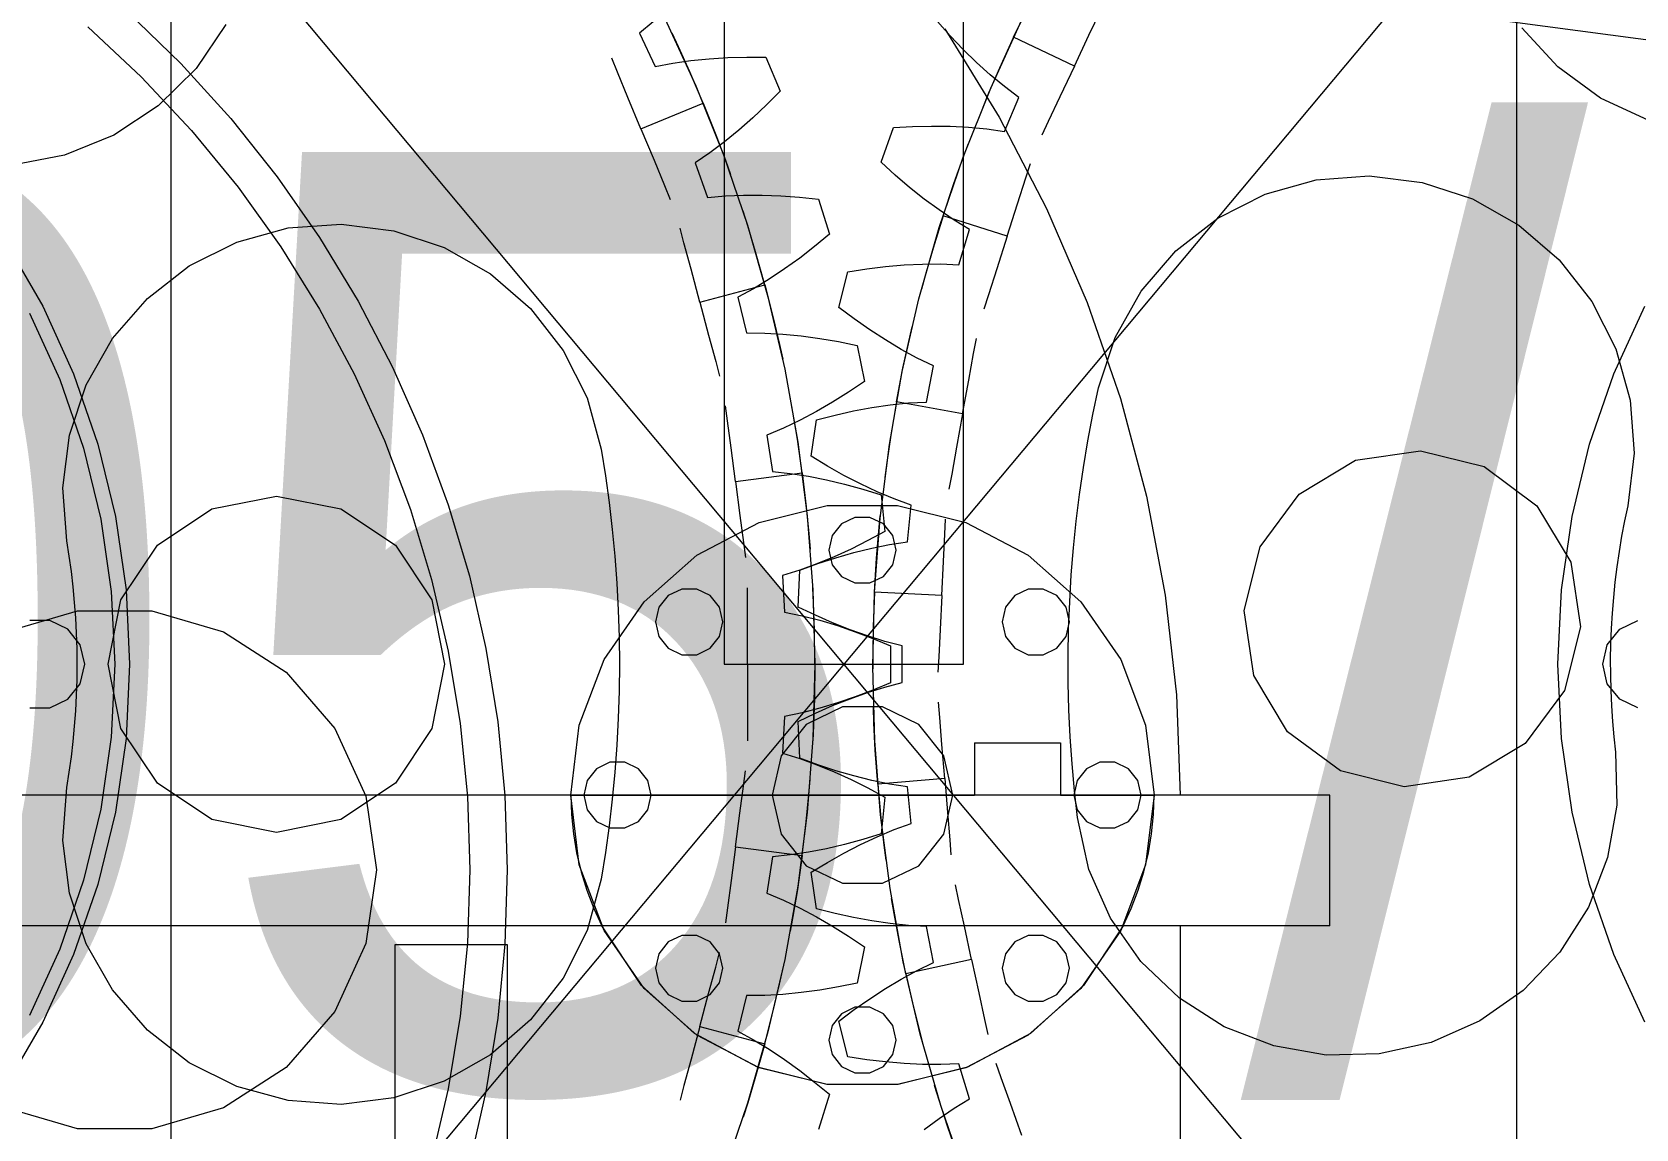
# Model space of a CAD drawing. Header units: millimetres. Extents: x -191664 to 191490, y -197311 to 10263.
# Drawn here: x 25511.1 to 25940, y 1600.7 to 1894.1 of the extents above; entities that cross this region are included whole.
import ezdxf

# ---------------------------------------------------------------- set-up
doc = ezdxf.new("R2010")
doc.units = ezdxf.units.MM
for name, color, linetype, lineweight in [('COTAS_P', 1, 'Continuous', 0), ('COTAS_USUARIO', 1, 'Continuous', 0), ('lateral_briquetadora', 7, 'Continuous', 0), ('TEXTOS', 4, 'Continuous', 0)]:
    doc.layers.add(name, color=color, linetype=linetype, lineweight=lineweight)
doc.dimstyles.new('PLANTA_100', dxfattribs={"dimtxt": 250, "dimasz": 150, "dimexe": 150, "dimexo": 80, "dimgap": 100, "dimtad": 1, "dimtih": 1, "dimtoh": 1, "dimdec": 1, "dimdsep": 46, "dimcen": 0.09, "dimclrd": 1, "dimclre": 1, "dimclrt": 1, "dimadec": 0, "dimazin": 0, "dimtfac": 1, "dimtdec": 4, "dimtofl": 0, "dimtmove": 0, "dimatfit": 3, "dimfxl": 1, "dimtolj": 1, "dimtzin": 0, "dimarcsym": 0})

# ---------------------------------------------------------------- blocks, each defined once
blk = doc.blocks.new('*D8')
at = {"layer": 'COTAS_P', "color": 1, "lineweight": -2, "transparency": 16777216}
for p, q in [((25128.19, 1262), (25128.19, 2132)), ((27628.19, 1262), (27628.19, 2132)), ((25278.19, 1982), (27478.19, 1982))]:
    blk.add_line(p, q, dxfattribs=at)
at = {"layer": 'COTAS_P', "color": 1, "transparency": 16777216}
for points in [[(25278.19, 2007), (25278.19, 1957), (25128.19, 1982)], [(27478.19, 2007), (27478.19, 1957), (27628.19, 1982)]]:
    blk.add_solid(points, dxfattribs=at)
at = {"layer": 'Defpoints', "color": 0, "transparency": 16777216}
for p in [(27628.19, 1982), (25128.19, 1182), (27628.19, 1182)]:
    blk.add_point(p, dxfattribs=at)
blk = doc.blocks.new('*D101')
at = {"layer": 'COTAS_USUARIO', "color": 1, "lineweight": -2, "transparency": 16777216}
for p, q in [((25328.19, 1805), (25328.19, 3075)), ((26128.19, 1805), (26128.19, 3075)), ((25478.19, 2925), (25978.19, 2925))]:
    blk.add_line(p, q, dxfattribs=at)
at = {"layer": 'COTAS_USUARIO', "color": 1, "transparency": 16777216}
for points in [[(25478.19, 2950), (25478.19, 2900), (25328.19, 2925)], [(25978.19, 2950), (25978.19, 2900), (26128.19, 2925)]]:
    blk.add_solid(points, dxfattribs=at)
at = {"layer": 'Defpoints', "color": 0, "transparency": 16777216}
for p in [(26128.19, 2925), (25328.19, 1725), (26128.19, 1725)]:
    blk.add_point(p, dxfattribs=at)

msp = doc.modelspace()

# ---------------------------------------------------------------- linework, layer by layer
at = {"layer": 'lateral_briquetadora', "color": 117, "true_color": 0x376c5b}
msp.add_line((27114.11, 1736.55), (25367.8, 1968.38), dxfattribs=at)
at = {"layer": 'lateral_briquetadora', "color": 9, "true_color": 0xb9c3c2}
for p, q in [((25548.19, 1940), (25548.19, 1510)), ((25548.19, 1940), (25908.19, 1510)), ((25908.19, 1940), (25548.19, 1510)), ((25908.19, 1510), (25908.19, 1940)), ((25773.6, 1892.71), (25777.59, 1900.9)), ((25536.6, 1899.49), (25550.87, 1885.66)), ((25562.92, 1896.11), (25554.95, 1884.34)), ((25677.23, 1896.86), (25673.52, 1893.78)), ((25680.35, 1897.74), (25688.65, 1879.69)), ((25756.63, 1893.09), (25753.21, 1896.9)), ((25767.48, 1879.12), (25775.75, 1897.19)), ((25793.76, 1893.25), (25796.89, 1899.85)), ((25525.99, 1895.55), (25540.32, 1882.13)), ((25673.52, 1893.78), (25677.73, 1884.88)), ((25683.98, 1890.14), (25682.25, 1893.82)), ((25760.13, 1889.44), (25756.63, 1893.09)), ((25773.6, 1892.71), (25769.8, 1884.43)), ((25789.87, 1885.01), (25773.6, 1892.71)), ((25789.87, 1885.01), (25793.76, 1893.25)), ((25919.13, 1884.81), (25909.51, 1895.28)), ((25686.99, 1883.49), (25683.98, 1890.14)), ((25697.2, 1887.28), (25702.26, 1887.42)), ((25702.26, 1887.42), (25707.37, 1887.4)), ((25707.37, 1887.4), (25711.15, 1878.29)), ((25763.71, 1885.95), (25760.13, 1889.44)), ((25554.95, 1884.34), (25544.84, 1874.36)), ((25550.87, 1885.66), (25564.23, 1870.95)), ((25667.67, 1883.39), (25666.11, 1887.13)), ((25670.46, 1876.64), (25667.67, 1883.39)), ((25677.73, 1884.88), (25682.47, 1885.79)), ((25682.47, 1885.79), (25687.3, 1886.48)), ((25690.58, 1875.11), (25686.99, 1883.49)), ((25687.3, 1886.48), (25692.22, 1886.97)), ((25692.22, 1886.97), (25697.2, 1887.28)), ((25767.37, 1882.64), (25763.71, 1885.95)), ((25769.8, 1884.43), (25766.89, 1877.72)), ((25789.87, 1885.01), (25785.97, 1876.78)), ((25930.6, 1876.42), (25919.13, 1884.81)), ((25540.32, 1882.13), (25553.74, 1867.8)), ((25688.65, 1879.69), (25696.02, 1861.23)), ((25760.14, 1860.65), (25767.48, 1879.12)), ((25771.13, 1879.53), (25767.37, 1882.64)), ((25774.98, 1876.63), (25771.13, 1879.53)), ((25673.95, 1868.22), (25670.46, 1876.64)), ((25673.95, 1868.22), (25690.58, 1875.11)), ((25690.58, 1875.11), (25693.97, 1866.65)), ((25707.55, 1874.66), (25703.87, 1871.18)), ((25711.15, 1878.29), (25707.55, 1874.66)), ((25766.89, 1877.72), (25765.33, 1873.97)), ((25771.21, 1867.53), (25774.98, 1876.63)), ((25785.97, 1876.78), (25782.85, 1870.17)), ((25943.48, 1870.42), (25930.6, 1876.42)), ((25544.84, 1874.36), (25532.97, 1866.54)), ((25564.23, 1870.95), (25576.62, 1855.41)), ((25703.87, 1871.18), (25700.13, 1867.87)), ((25532.97, 1866.54), (25519.8, 1861.18)), ((25553.74, 1867.8), (25566.19, 1852.63)), ((25673.95, 1868.22), (25677.44, 1859.8)), ((25693.97, 1866.65), (25696.54, 1859.81)), ((25700.13, 1867.87), (25696.3, 1864.75)), ((25738.17, 1859.31), (25741.49, 1868.6)), ((25741.49, 1868.6), (25746.6, 1868.87)), ((25746.6, 1868.87), (25751.65, 1868.98)), ((25751.65, 1868.98), (25756.65, 1868.92)), ((25756.65, 1868.92), (25761.58, 1868.67)), ((25761.58, 1868.67), (25766.44, 1868.21)), ((25766.44, 1868.21), (25771.21, 1867.53)), ((25782.85, 1870.17), (25781.12, 1866.5)), ((25692.4, 1861.82), (25688.4, 1859.12)), ((25696.3, 1864.75), (25692.4, 1861.82)), ((25760.09, 1860.52), (25761.51, 1864.32)), ((25519.8, 1861.18), (25505.85, 1858.5)), ((25677.44, 1859.8), (25680.23, 1853.05)), ((25688.4, 1859.12), (25691.72, 1849.84)), ((25696.02, 1861.23), (25702.45, 1842.43)), ((25696.54, 1859.81), (25697.92, 1855.99)), ((25741.94, 1855.86), (25738.17, 1859.31)), ((25753.74, 1841.83), (25760.14, 1860.65)), ((25757.63, 1853.63), (25760.09, 1860.52)), ((25776.9, 1855.12), (25778.14, 1858.98)), ((25576.62, 1855.41), (25587.99, 1839.12)), ((25680.23, 1853.05), (25681.78, 1849.3)), ((25745.78, 1852.57), (25741.94, 1855.86)), ((25754.74, 1844.99), (25757.63, 1853.63)), ((25774.66, 1848.16), (25776.9, 1855.12)), ((25840.87, 1850.73), (25854.56, 1854.55)), ((25854.56, 1854.55), (25868.73, 1855.62)), ((25868.73, 1855.62), (25882.84, 1853.91)), ((25882.84, 1853.91), (25896.34, 1849.47)), ((25566.19, 1852.63), (25577.63, 1836.67)), ((25691.72, 1849.84), (25696.52, 1850.29)), ((25696.52, 1850.29), (25701.4, 1850.5)), ((25701.4, 1850.5), (25706.34, 1850.51)), ((25706.34, 1850.51), (25711.33, 1850.33)), ((25711.33, 1850.33), (25716.38, 1849.98)), ((25716.38, 1849.98), (25721.46, 1849.45)), ((25721.46, 1849.45), (25724.33, 1840.02)), ((25749.68, 1849.45), (25745.78, 1852.57)), ((25753.66, 1846.52), (25749.68, 1849.45)), ((25828.18, 1844.32), (25840.87, 1850.73)), ((25896.34, 1849.47), (25908.72, 1842.49)), ((25702.49, 1842.29), (25701.26, 1846.16)), ((25754.74, 1844.99), (25752.05, 1836.28)), ((25757.7, 1843.78), (25753.66, 1846.52)), ((25771.88, 1839.48), (25754.74, 1844.99)), ((25771.88, 1839.48), (25774.66, 1848.16)), ((25565.86, 1837.95), (25579.56, 1841.71)), ((25579.56, 1841.71), (25593.74, 1842.73)), ((25593.74, 1842.73), (25607.84, 1840.97)), ((25607.84, 1840.97), (25621.33, 1836.48)), ((25685.43, 1837.72), (25684.39, 1841.64)), ((25702.45, 1842.43), (25707.91, 1823.32)), ((25704.61, 1835.3), (25702.49, 1842.29)), ((25748.3, 1822.72), (25753.74, 1841.83)), ((25761.82, 1841.28), (25757.7, 1843.78)), ((25758.96, 1831.86), (25761.82, 1841.28)), ((25816.99, 1835.56), (25828.18, 1844.32)), ((25908.72, 1842.49), (25919.5, 1833.22)), ((25504.01, 1837.99), (25513.95, 1820.77)), ((25553.15, 1831.58), (25565.86, 1837.95)), ((25577.63, 1836.67), (25587.99, 1820)), ((25587.99, 1839.12), (25598.3, 1822.12)), ((25621.33, 1836.48), (25633.68, 1829.46)), ((25687.33, 1830.66), (25685.43, 1837.72)), ((25720.39, 1836.75), (25716.39, 1833.65)), ((25724.33, 1840.02), (25720.39, 1836.75)), ((25752.05, 1836.28), (25750.04, 1829.25)), ((25771.88, 1839.48), (25769.09, 1830.81)), ((25541.93, 1822.85), (25553.15, 1831.58)), ((25707.07, 1826.52), (25704.61, 1835.3)), ((25716.39, 1833.65), (25712.34, 1830.73)), ((25739.35, 1831.38), (25744.33, 1831.81)), ((25744.33, 1831.81), (25749.27, 1832.04)), ((25749.27, 1832.04), (25754.15, 1832.07)), ((25754.15, 1832.07), (25758.96, 1831.86)), ((25807.73, 1824.78), (25816.99, 1835.56)), ((25919.5, 1833.22), (25928.26, 1822.04)), ((25633.68, 1829.46), (25644.43, 1820.15)), ((25689.68, 1821.86), (25687.33, 1830.66)), ((25708.23, 1827.99), (25704.05, 1825.46)), ((25712.34, 1830.73), (25708.23, 1827.99)), ((25726.88, 1820.44), (25729.28, 1830.01)), ((25729.28, 1830.01), (25734.33, 1830.78)), ((25734.33, 1830.78), (25739.35, 1831.38)), ((25750.04, 1829.25), (25748.99, 1825.34)), ((25769.09, 1830.81), (25766.85, 1823.85)), ((25689.68, 1821.86), (25707.07, 1826.52)), ((25704.05, 1825.46), (25699.82, 1823.16)), ((25699.82, 1823.16), (25702.21, 1813.61)), ((25707.07, 1826.52), (25709.33, 1817.69)), ((25707.91, 1823.32), (25712.41, 1803.96)), ((25766.85, 1823.85), (25765.61, 1819.99)), ((25800.75, 1812.4), (25807.73, 1824.78)), ((25510.4, 1818.94), (25518.5, 1801.19)), ((25513.95, 1820.77), (25522.22, 1802.68)), ((25532.63, 1812.11), (25541.93, 1822.85)), ((25587.99, 1820), (25597.25, 1802.69)), ((25598.3, 1822.12), (25607.49, 1804.5)), ((25644.43, 1820.15), (25653.15, 1808.93)), ((25689.68, 1821.86), (25692.04, 1813.06)), ((25730.97, 1817.37), (25726.88, 1820.44)), ((25743.84, 1803.35), (25748.3, 1822.72)), ((25928.26, 1822.04), (25934.68, 1809.35)), ((25934.16, 1802.68), (25942.42, 1820.77)), ((25709.33, 1817.69), (25710.99, 1810.57)), ((25735.12, 1814.48), (25730.97, 1817.37)), ((25739.31, 1811.75), (25735.12, 1814.48)), ((25745.55, 1811.31), (25746.46, 1815.27)), ((25525.6, 1799.76), (25532.63, 1812.11)), ((25692.04, 1813.06), (25693.93, 1806)), ((25702.21, 1813.61), (25707.03, 1813.58)), ((25707.03, 1813.58), (25711.9, 1813.32)), ((25710.99, 1810.57), (25711.85, 1806.61)), ((25711.9, 1813.32), (25716.82, 1812.84)), ((25716.82, 1812.84), (25721.77, 1812.17)), ((25721.77, 1812.17), (25726.76, 1811.33)), ((25726.76, 1811.33), (25731.77, 1810.3)), ((25731.77, 1810.3), (25733.69, 1800.63)), ((25743.55, 1809.22), (25739.31, 1811.75)), ((25744.01, 1804.17), (25745.55, 1811.31)), ((25762.92, 1808.15), (25763.65, 1812.14)), ((25796.31, 1798.9), (25800.75, 1812.4)), ((25653.15, 1808.93), (25659.52, 1796.23)), ((25693.93, 1806), (25694.98, 1802.09)), ((25747.84, 1806.9), (25743.55, 1809.22)), ((25752.19, 1804.81), (25747.84, 1806.9)), ((25761.61, 1800.96), (25762.92, 1808.15)), ((25934.68, 1809.35), (25938.49, 1795.66)), ((25522.22, 1802.68), (25528.72, 1783.88)), ((25597.25, 1802.69), (25605.35, 1784.81)), ((25607.49, 1804.5), (25615.53, 1786.33)), ((25712.41, 1803.96), (25715.91, 1784.4)), ((25740.37, 1783.78), (25743.84, 1803.35)), ((25742.27, 1795.22), (25744.01, 1804.17)), ((25750.27, 1795.15), (25752.19, 1804.81)), ((25927.65, 1783.88), (25934.16, 1802.68)), ((25518.5, 1801.19), (25524.88, 1782.76)), ((25521.12, 1786.27), (25525.6, 1799.76)), ((25729.45, 1797.77), (25725.17, 1795.08)), ((25733.69, 1800.63), (25729.45, 1797.77)), ((25759.98, 1792), (25761.61, 1800.96)), ((25794.82, 1791.83), (25796.31, 1798.9)), ((25659.52, 1796.23), (25663.29, 1782.52)), ((25697.09, 1790.13), (25696.56, 1794.15)), ((25714.6, 1792.43), (25713.88, 1796.43)), ((25725.17, 1795.08), (25720.85, 1792.57)), ((25730.8, 1792.76), (25735.71, 1793.67)), ((25735.71, 1793.67), (25740.6, 1794.38)), ((25740.6, 1794.38), (25745.45, 1794.89)), ((25742.27, 1795.22), (25740.75, 1786.24)), ((25759.98, 1792), (25742.27, 1795.22)), ((25745.45, 1794.89), (25750.27, 1795.15)), ((25938.49, 1795.66), (25939.56, 1781.49)), ((25698.05, 1782.88), (25697.09, 1790.13)), ((25716.49, 1790.25), (25712.09, 1788.14)), ((25715.79, 1785.22), (25714.6, 1792.43)), ((25720.85, 1792.57), (25716.49, 1790.25)), ((25719.46, 1780.64), (25720.9, 1790.4)), ((25720.9, 1790.4), (25725.86, 1791.66)), ((25725.86, 1791.66), (25730.8, 1792.76)), ((25759.98, 1792), (25758.35, 1783.03)), ((25793.47, 1784.73), (25794.82, 1791.83)), ((25519.36, 1772.17), (25521.12, 1786.27)), ((25605.35, 1784.81), (25612.27, 1766.43)), ((25615.53, 1786.33), (25622.39, 1767.68)), ((25712.09, 1788.14), (25707.65, 1786.27)), ((25707.65, 1786.27), (25709.09, 1776.52)), ((25717.08, 1776.2), (25715.79, 1785.22)), ((25715.91, 1784.4), (25718.42, 1764.68)), ((25740.75, 1786.24), (25739.67, 1779)), ((25792.28, 1777.6), (25793.47, 1784.73)), ((25524.88, 1782.76), (25529.48, 1763.8)), ((25528.72, 1783.88), (25533.41, 1764.55)), ((25663.29, 1782.52), (25664.43, 1775.39)), ((25699.23, 1773.85), (25698.05, 1782.88)), ((25723.83, 1778), (25719.46, 1780.64)), ((25737.89, 1764.07), (25740.37, 1783.78)), ((25758.35, 1783.03), (25757.04, 1775.84)), ((25865.08, 1779.55), (25882.44, 1782.13)), ((25882.44, 1782.13), (25899.48, 1777.86)), ((25922.96, 1764.55), (25927.65, 1783.88)), ((25939.56, 1781.49), (25937.85, 1767.38)), ((25699.23, 1773.85), (25717.08, 1776.2)), ((25709.09, 1776.52), (25713.89, 1776.02)), ((25713.89, 1776.02), (25718.71, 1775.28)), ((25717.08, 1776.2), (25718.17, 1767.15)), ((25728.24, 1775.52), (25723.83, 1778)), ((25739.67, 1779), (25739.13, 1774.98)), ((25757.04, 1775.84), (25756.32, 1771.85)), ((25791.24, 1770.45), (25792.28, 1777.6)), ((25850.02, 1770.52), (25865.08, 1779.55)), ((25899.48, 1777.86), (25913.58, 1767.4)), ((25520.38, 1757.99), (25519.36, 1772.17)), ((25664.43, 1775.39), (25665.43, 1768.23)), ((25699.23, 1773.85), (25700.42, 1764.82)), ((25718.71, 1775.28), (25723.56, 1774.33)), ((25723.56, 1774.33), (25728.42, 1773.18)), ((25732.68, 1773.22), (25728.24, 1775.52)), ((25728.42, 1773.18), (25733.3, 1771.84)), ((25737.15, 1771.12), (25732.68, 1773.22)), ((25733.3, 1771.84), (25738.19, 1770.34)), ((25559.22, 1766.57), (25576.44, 1770)), ((25576.44, 1770), (25593.66, 1766.57)), ((25622.39, 1767.68), (25628.05, 1748.63)), ((25665.43, 1768.23), (25666.27, 1761.06)), ((25741.65, 1769.22), (25737.15, 1771.12)), ((25738.19, 1770.34), (25739.15, 1760.52)), ((25746.18, 1767.57), (25741.65, 1769.22)), ((25745.21, 1757.77), (25746.18, 1767.57)), ((25790.35, 1763.28), (25791.24, 1770.45)), ((25839.56, 1756.42), (25850.02, 1770.52)), ((25913.58, 1767.4), (25922.61, 1752.34)), ((25937.85, 1767.38), (25936.99, 1763.33)), ((25529.48, 1763.8), (25532.26, 1744.49)), ((25533.41, 1764.55), (25536.24, 1744.87)), ((25544.62, 1756.82), (25559.22, 1766.57)), ((25593.66, 1766.57), (25608.26, 1756.82)), ((25612.27, 1766.43), (25617.96, 1747.65)), ((25700.42, 1764.82), (25701.38, 1757.57)), ((25718.17, 1767.15), (25718.88, 1759.88)), ((25718.42, 1764.68), (25719.93, 1744.87)), ((25736.41, 1744.25), (25737.89, 1764.07)), ((25737.56, 1760.63), (25737.95, 1764.67)), ((25755.19, 1759.76), (25755.39, 1763.81)), ((25789.61, 1756.1), (25790.35, 1763.28)), ((25920.13, 1744.87), (25922.96, 1764.55)), ((25936.99, 1763.33), (25936.22, 1759.26)), ((25666.27, 1761.06), (25666.96, 1753.87)), ((25718.88, 1759.88), (25719.22, 1755.83)), ((25739.15, 1760.52), (25734.65, 1758.09)), ((25736.96, 1753.34), (25737.56, 1760.63)), ((25754.83, 1752.46), (25755.19, 1759.76)), ((25936.22, 1759.26), (25935.53, 1755.17)), ((25521.03, 1753.9), (25520.38, 1757.99)), ((25534.86, 1742.22), (25544.62, 1756.82)), ((25608.26, 1756.82), (25618.01, 1742.22)), ((25701.38, 1757.57), (25701.91, 1753.55)), ((25730.13, 1755.83), (25725.59, 1753.75)), ((25726.07, 1753.48), (25730.87, 1754.87)), ((25734.65, 1758.09), (25730.13, 1755.83)), ((25730.87, 1754.87), (25735.66, 1756.06)), ((25735.66, 1756.06), (25740.45, 1757.04)), ((25740.45, 1757.04), (25745.21, 1757.77)), ((25789.03, 1748.89), (25789.61, 1756.1)), ((25835.29, 1739.39), (25839.56, 1756.42)), ((25935.53, 1755.17), (25934.94, 1751.07)), ((25521.6, 1749.8), (25521.03, 1753.9)), ((25666.96, 1753.87), (25667.5, 1746.66)), ((25716.43, 1750.2), (25711.83, 1748.78)), ((25715.97, 1740.31), (25716.45, 1750.16)), ((25721.02, 1751.87), (25716.43, 1750.2)), ((25716.45, 1750.16), (25721.26, 1751.91)), ((25725.59, 1753.75), (25721.02, 1751.87)), ((25721.26, 1751.91), (25726.07, 1753.48)), ((25736.41, 1744.25), (25736.96, 1753.34)), ((25754.39, 1743.36), (25754.83, 1752.46)), ((25922.61, 1752.34), (25925.18, 1734.97)), ((25934.94, 1751.07), (25934.43, 1746.96)), ((25522.09, 1745.68), (25521.6, 1749.8)), ((25617.96, 1747.65), (25622.42, 1728.53)), ((25628.05, 1748.63), (25632.47, 1729.26)), ((25667.5, 1746.66), (25667.88, 1739.45)), ((25711.83, 1748.78), (25712.31, 1738.94)), ((25788.6, 1741.68), (25789.03, 1748.89)), ((25934.43, 1746.96), (25934, 1742.83)), ((25522.48, 1741.56), (25522.09, 1745.68)), ((25522.79, 1737.42), (25522.48, 1741.56)), ((25531.44, 1725), (25534.86, 1742.22)), ((25532.26, 1744.49), (25533.19, 1725)), ((25536.24, 1744.87), (25537.19, 1725)), ((25618.01, 1742.22), (25621.44, 1725)), ((25702.44, 1741.42), (25702.44, 1745.47)), ((25720.09, 1741.42), (25719.9, 1745.47)), ((25719.93, 1744.87), (25720.44, 1725)), ((25735.94, 1724.38), (25736.41, 1744.25)), ((25736.41, 1744.25), (25736.07, 1735.14)), ((25754.39, 1743.36), (25736.41, 1744.25)), ((25754.39, 1743.36), (25753.94, 1734.26)), ((25788.32, 1734.46), (25788.6, 1741.68)), ((25919.19, 1725), (25920.13, 1744.87)), ((25934, 1742.83), (25933.67, 1738.7)), ((25504.11, 1733.67), (25523.22, 1739.29)), ((25523.01, 1733.29), (25522.79, 1737.42)), ((25523.22, 1739.29), (25543.15, 1739.29)), ((25543.15, 1739.29), (25562.27, 1733.67)), ((25667.88, 1739.45), (25668.11, 1732.22)), ((25702.44, 1734.11), (25702.44, 1741.42)), ((25712.31, 1738.94), (25717.03, 1737.97)), ((25720.58, 1738.11), (25715.97, 1740.31)), ((25717.03, 1737.97), (25721.76, 1736.76)), ((25720.33, 1734.11), (25720.09, 1741.42)), ((25725.21, 1736.07), (25720.58, 1738.11)), ((25837.87, 1722.02), (25835.29, 1739.39)), ((25933.67, 1738.7), (25933.42, 1734.57)), ((25515.86, 1736.7), (25510.52, 1736.7)), ((25520.67, 1734.38), (25515.86, 1736.7)), ((25524, 1730.21), (25520.67, 1734.38)), ((25523.14, 1729.14), (25523.01, 1733.29)), ((25562.27, 1733.67), (25579.03, 1722.9)), ((25702.44, 1725), (25702.44, 1734.11)), ((25720.44, 1725), (25720.33, 1734.11)), ((25721.76, 1736.76), (25726.49, 1735.34)), ((25729.86, 1734.22), (25725.21, 1736.07)), ((25726.49, 1735.34), (25731.22, 1733.71)), ((25734.51, 1732.56), (25729.86, 1734.22)), ((25731.22, 1733.71), (25735.94, 1731.91)), ((25736.07, 1735.14), (25735.95, 1727.83)), ((25753.94, 1734.26), (25753.58, 1726.96)), ((25788.19, 1727.24), (25788.32, 1734.46)), ((25925.18, 1734.97), (25920.92, 1717.94)), ((25932.37, 1730.21), (25935.7, 1734.38)), ((25933.42, 1734.57), (25933.26, 1730.43)), ((25935.7, 1734.38), (25940.52, 1736.7)), ((25523.19, 1725), (25523.14, 1729.14)), ((25525.19, 1725), (25524, 1730.21)), ((25632.47, 1729.26), (25635.64, 1709.64)), ((25668.11, 1732.22), (25668.19, 1725)), ((25739.17, 1731.12), (25734.51, 1732.56)), ((25735.94, 1731.91), (25740.66, 1729.93)), ((25743.84, 1729.92), (25739.17, 1731.12)), ((25740.66, 1729.93), (25740.66, 1720.07)), ((25743.84, 1720.08), (25743.84, 1729.92)), ((25931.19, 1725), (25932.37, 1730.21)), ((25933.26, 1730.43), (25933.19, 1726.28)), ((25523.14, 1720.86), (25523.19, 1725)), ((25524, 1719.79), (25525.19, 1725)), ((25534.86, 1707.78), (25531.44, 1725)), ((25533.19, 1725), (25532.26, 1705.51)), ((25537.19, 1725), (25536.24, 1705.13)), ((25621.44, 1725), (25618.01, 1707.78)), ((25622.42, 1728.53), (25625.62, 1709.16)), ((25668.19, 1725), (25668.11, 1717.78)), ((25702.44, 1725), (25720.44, 1725)), ((25702.44, 1725), (25702.44, 1715.89)), ((25720.44, 1725), (25719.93, 1705.13)), ((25720.44, 1725), (25720.33, 1715.89)), ((25735.95, 1727.83), (25735.94, 1723.77)), ((25736.47, 1704.51), (25735.94, 1724.38)), ((25753.58, 1726.96), (25753.38, 1722.91)), ((25788.22, 1720.01), (25788.19, 1727.24)), ((25920.13, 1705.13), (25919.19, 1725)), ((25932.37, 1719.79), (25931.19, 1725)), ((25933.19, 1726.28), (25933.21, 1722.14)), ((25523.01, 1716.71), (25523.14, 1720.86)), ((25579.03, 1722.9), (25592.07, 1707.84)), ((25740.66, 1720.07), (25735.94, 1718.09)), ((25739.17, 1718.88), (25743.84, 1720.08)), ((25846.89, 1706.96), (25837.87, 1722.02)), ((25933.21, 1722.14), (25933.31, 1718)), ((25520.67, 1715.62), (25524, 1719.79)), ((25522.79, 1712.58), (25523.01, 1716.71)), ((25668.11, 1717.78), (25667.88, 1710.55)), ((25702.44, 1715.89), (25702.44, 1708.58)), ((25720.33, 1715.89), (25720.09, 1708.58)), ((25725.21, 1713.93), (25729.86, 1715.78)), ((25731.22, 1716.29), (25726.49, 1714.66)), ((25729.86, 1715.78), (25734.51, 1717.44)), ((25735.94, 1718.09), (25731.22, 1716.29)), ((25734.51, 1717.44), (25739.17, 1718.88)), ((25788.41, 1712.79), (25788.22, 1720.01)), ((25920.92, 1717.94), (25910.46, 1703.84)), ((25935.7, 1715.62), (25932.37, 1719.79)), ((25933.31, 1718), (25933.51, 1713.86)), ((25510.52, 1713.3), (25515.86, 1713.3)), ((25515.86, 1713.3), (25520.67, 1715.62)), ((25522.48, 1708.44), (25522.79, 1712.58)), ((25717.03, 1712.03), (25712.31, 1711.06)), ((25715.97, 1709.69), (25720.58, 1711.89)), ((25721.76, 1713.24), (25717.03, 1712.03)), ((25720.58, 1711.89), (25725.21, 1713.93)), ((25726.49, 1714.66), (25721.76, 1713.24)), ((25736.25, 1709.34), (25736.11, 1713.39)), ((25753.85, 1710.78), (25753.52, 1714.82)), ((25788.74, 1705.58), (25788.41, 1712.79)), ((25933.51, 1713.86), (25933.79, 1709.73)), ((25940.52, 1713.3), (25935.7, 1715.62)), ((25522.09, 1704.32), (25522.48, 1708.44)), ((25544.62, 1693.18), (25534.86, 1707.78)), ((25592.07, 1707.84), (25600.35, 1689.72)), ((25618.01, 1707.78), (25608.26, 1693.18)), ((25625.62, 1709.16), (25627.54, 1689.62)), ((25635.64, 1709.64), (25637.55, 1689.86)), ((25667.88, 1710.55), (25667.5, 1703.34)), ((25702.44, 1708.58), (25702.44, 1704.53)), ((25712.31, 1711.06), (25711.83, 1701.22)), ((25716.45, 1699.84), (25715.97, 1709.69)), ((25720.09, 1708.58), (25719.9, 1704.53)), ((25736.61, 1702.04), (25736.25, 1709.34)), ((25754.44, 1703.5), (25753.85, 1710.78)), ((25933.79, 1709.73), (25934.15, 1705.6)), ((25521.6, 1700.2), (25522.09, 1704.32)), ((25532.26, 1705.51), (25529.48, 1686.2)), ((25536.24, 1705.13), (25533.41, 1685.45)), ((25667.5, 1703.34), (25666.96, 1696.13)), ((25719.93, 1705.13), (25718.42, 1685.32)), ((25738.01, 1684.7), (25736.47, 1704.51)), ((25755.19, 1694.42), (25754.44, 1703.5)), ((25789.23, 1698.37), (25788.74, 1705.58)), ((25861, 1696.5), (25846.89, 1706.96)), ((25910.46, 1703.84), (25895.4, 1694.81)), ((25922.96, 1685.45), (25920.13, 1705.13)), ((25934.15, 1705.6), (25934.61, 1701.48)), ((25521.03, 1696.1), (25521.6, 1700.2)), ((25711.83, 1701.22), (25716.43, 1699.8)), ((25716.43, 1699.8), (25721.02, 1698.13)), ((25721.26, 1698.09), (25716.45, 1699.84)), ((25737.25, 1692.94), (25736.61, 1702.04)), ((25934.61, 1701.48), (25934.93, 1687.27)), ((25520.38, 1692.01), (25521.03, 1696.1)), ((25666.96, 1696.13), (25666.27, 1688.94)), ((25701.38, 1692.43), (25701.91, 1696.45)), ((25721.02, 1698.13), (25725.59, 1696.25)), ((25726.07, 1696.52), (25721.26, 1698.09)), ((25725.59, 1696.25), (25730.13, 1694.17)), ((25730.87, 1695.13), (25726.07, 1696.52)), ((25735.66, 1693.94), (25730.87, 1695.13)), ((25755.19, 1694.42), (25737.25, 1692.94)), ((25755.19, 1694.42), (25755.93, 1685.33)), ((25789.87, 1691.17), (25789.23, 1698.37)), ((25878.03, 1692.24), (25861, 1696.5)), ((25895.4, 1694.81), (25878.03, 1692.24)), ((25519.36, 1677.83), (25520.38, 1692.01)), ((25559.22, 1683.43), (25544.62, 1693.18)), ((25608.26, 1693.18), (25593.66, 1683.43)), ((25700.42, 1685.18), (25701.38, 1692.43)), ((25718.17, 1682.85), (25718.88, 1690.12)), ((25718.88, 1690.12), (25719.22, 1694.17)), ((25730.13, 1694.17), (25734.65, 1691.91)), ((25734.65, 1691.91), (25739.15, 1689.48)), ((25740.45, 1692.96), (25735.66, 1693.94)), ((25737.25, 1692.94), (25738.1, 1683.87)), ((25745.21, 1692.23), (25740.45, 1692.96)), ((25746.18, 1682.43), (25745.21, 1692.23)), ((25790.67, 1683.99), (25789.87, 1691.17)), ((25529.48, 1686.2), (25524.88, 1667.24)), ((25600.35, 1689.72), (25603.19, 1670)), ((25627.54, 1689.62), (25628.19, 1670)), ((25637.55, 1689.86), (25638.19, 1670)), ((25666.27, 1688.94), (25665.43, 1681.77)), ((25739.15, 1689.48), (25738.19, 1679.66)), ((25934.93, 1687.27), (25932.48, 1673.27)), ((25533.41, 1685.45), (25528.72, 1666.12)), ((25576.44, 1680), (25559.22, 1683.43)), ((25593.66, 1683.43), (25576.44, 1680)), ((25665.43, 1681.77), (25664.43, 1674.61)), ((25699.23, 1676.15), (25700.42, 1685.18)), ((25718.42, 1685.32), (25715.91, 1665.6)), ((25717.08, 1673.8), (25718.17, 1682.85)), ((25740.55, 1664.99), (25738.01, 1684.7)), ((25738.1, 1683.87), (25738.93, 1676.61)), ((25741.65, 1680.78), (25746.18, 1682.43)), ((25755.93, 1685.33), (25756.53, 1678.05)), ((25793.76, 1670.12), (25790.67, 1683.99)), ((25927.65, 1666.12), (25922.96, 1685.45)), ((25521.12, 1663.73), (25519.36, 1677.83)), ((25733.3, 1678.16), (25728.42, 1676.82)), ((25732.68, 1676.78), (25737.15, 1678.88)), ((25738.19, 1679.66), (25733.3, 1678.16)), ((25737.15, 1678.88), (25741.65, 1680.78)), ((25756.53, 1678.05), (25756.86, 1674.01)), ((25664.43, 1674.61), (25663.29, 1667.48)), ((25699.23, 1676.15), (25698.05, 1667.12)), ((25699.23, 1676.15), (25717.08, 1673.8)), ((25709.09, 1673.48), (25707.65, 1663.73)), ((25713.89, 1673.98), (25709.09, 1673.48)), ((25718.71, 1674.72), (25713.89, 1673.98)), ((25717.08, 1673.8), (25715.79, 1664.78)), ((25723.56, 1675.67), (25718.71, 1674.72)), ((25728.42, 1676.82), (25723.56, 1675.67)), ((25723.83, 1672), (25728.24, 1674.48)), ((25728.24, 1674.48), (25732.68, 1676.78)), ((25738.93, 1676.61), (25739.45, 1672.58)), ((25932.48, 1673.27), (25927.34, 1660.02)), ((25603.19, 1670), (25600.35, 1650.28)), ((25628.19, 1670), (25627.54, 1650.38)), ((25638.19, 1670), (25637.55, 1650.14)), ((25719.46, 1669.36), (25723.83, 1672)), ((25720.9, 1659.6), (25719.46, 1669.36)), ((25799.49, 1657.11), (25793.76, 1670.12)), ((25524.88, 1667.24), (25518.5, 1648.81)), ((25528.72, 1666.12), (25522.22, 1647.32)), ((25663.29, 1667.48), (25659.52, 1653.77)), ((25698.05, 1667.12), (25697.09, 1659.87)), ((25715.91, 1665.6), (25712.41, 1646.04)), ((25715.79, 1664.78), (25714.6, 1657.57)), ((25744.09, 1645.43), (25740.55, 1664.99)), ((25758.91, 1662.04), (25758.05, 1666)), ((25934.16, 1647.32), (25927.65, 1666.12)), ((25525.6, 1650.24), (25521.12, 1663.73)), ((25707.65, 1663.73), (25712.09, 1661.86)), ((25712.09, 1661.86), (25716.49, 1659.75)), ((25741.65, 1658.31), (25740.98, 1662.32)), ((25760.45, 1654.9), (25758.91, 1662.04)), ((25927.34, 1660.02), (25919.71, 1648.03)), ((25697.09, 1659.87), (25696.56, 1655.85)), ((25714.6, 1657.57), (25713.88, 1653.57)), ((25716.49, 1659.75), (25720.85, 1657.43)), ((25720.85, 1657.43), (25725.17, 1654.92)), ((25725.86, 1658.34), (25720.9, 1659.6)), ((25730.8, 1657.24), (25725.86, 1658.34)), ((25735.71, 1656.33), (25730.8, 1657.24)), ((25740.6, 1655.62), (25735.71, 1656.33)), ((25742.96, 1651.12), (25741.65, 1658.31)), ((25807.66, 1645.48), (25799.49, 1657.11)), ((25659.52, 1653.77), (25653.15, 1641.07)), ((25725.17, 1654.92), (25729.45, 1652.23)), ((25729.45, 1652.23), (25733.69, 1649.37)), ((25745.45, 1655.11), (25740.6, 1655.62)), ((25750.27, 1654.85), (25745.45, 1655.11)), ((25752.19, 1645.19), (25750.27, 1654.85)), ((25762.37, 1645.99), (25760.45, 1654.9)), ((25518.5, 1648.81), (25510.4, 1631.06)), ((25522.22, 1647.32), (25513.95, 1629.23)), ((25532.63, 1637.89), (25525.6, 1650.24)), ((25600.35, 1650.28), (25592.07, 1632.16)), ((25627.54, 1650.38), (25625.62, 1630.84)), ((25637.55, 1650.14), (25635.64, 1630.36)), ((25693.93, 1644), (25694.98, 1647.91)), ((25733.69, 1649.37), (25731.77, 1639.7)), ((25744.78, 1642.19), (25742.96, 1651.12)), ((25919.71, 1648.03), (25909.9, 1637.75)), ((25942.42, 1629.23), (25934.16, 1647.32)), ((25692.04, 1636.94), (25693.93, 1644)), ((25712.41, 1646.04), (25707.91, 1626.68)), ((25710.99, 1639.43), (25711.85, 1643.39)), ((25743.55, 1640.78), (25747.84, 1643.1)), ((25748.61, 1626.08), (25744.09, 1645.43)), ((25762.37, 1645.99), (25744.78, 1642.19)), ((25747.84, 1643.1), (25752.19, 1645.19)), ((25762.37, 1645.99), (25764.29, 1637.09)), ((25817.93, 1635.66), (25807.66, 1645.48)), ((25653.15, 1641.07), (25644.43, 1629.85)), ((25709.33, 1632.31), (25710.99, 1639.43)), ((25726.76, 1638.67), (25721.77, 1637.83)), ((25731.77, 1639.7), (25726.76, 1638.67)), ((25739.31, 1638.25), (25743.55, 1640.78)), ((25744.78, 1642.19), (25746.8, 1633.31)), ((25541.93, 1627.15), (25532.63, 1637.89)), ((25689.68, 1628.14), (25692.04, 1636.94)), ((25702.21, 1636.39), (25699.82, 1626.84)), ((25707.03, 1636.42), (25702.21, 1636.39)), ((25711.9, 1636.68), (25707.03, 1636.42)), ((25716.82, 1637.16), (25711.9, 1636.68)), ((25721.77, 1637.83), (25716.82, 1637.16)), ((25730.97, 1632.63), (25735.12, 1635.52)), ((25735.12, 1635.52), (25739.31, 1638.25)), ((25764.29, 1637.09), (25765.84, 1629.94)), ((25829.93, 1628.03), (25817.93, 1635.66)), ((25909.9, 1637.75), (25898.26, 1629.59)), ((25592.07, 1632.16), (25579.03, 1617.1)), ((25625.62, 1630.84), (25622.42, 1611.47)), ((25635.64, 1630.36), (25632.47, 1610.74)), ((25707.07, 1623.48), (25709.33, 1632.31)), ((25726.88, 1629.56), (25730.97, 1632.63)), ((25746.8, 1633.31), (25748.58, 1626.22)), ((25513.95, 1629.23), (25504.01, 1612.01)), ((25553.15, 1618.42), (25541.93, 1627.15)), ((25644.43, 1629.85), (25633.68, 1620.54)), ((25689.68, 1628.14), (25687.33, 1619.34)), ((25689.68, 1628.14), (25707.07, 1623.48)), ((25699.82, 1626.84), (25704.05, 1624.54)), ((25707.91, 1626.68), (25702.45, 1607.57)), ((25729.28, 1619.99), (25726.88, 1629.56)), ((25748.58, 1626.22), (25749.62, 1622.29)), ((25754.11, 1606.98), (25748.61, 1626.08)), ((25765.84, 1629.94), (25766.69, 1625.98)), ((25843.18, 1622.9), (25829.93, 1628.03)), ((25898.26, 1629.59), (25885.26, 1623.85)), ((25704.05, 1624.54), (25708.23, 1622.01)), ((25707.07, 1623.48), (25704.61, 1614.7)), ((25708.23, 1622.01), (25712.34, 1619.27)), ((25857.18, 1620.44), (25843.18, 1622.9)), ((25885.26, 1623.85), (25871.38, 1620.76)), ((25565.86, 1612.05), (25553.15, 1618.42)), ((25633.68, 1620.54), (25621.33, 1613.52)), ((25687.33, 1619.34), (25685.43, 1612.28)), ((25712.34, 1619.27), (25716.39, 1616.35)), ((25734.33, 1619.22), (25729.28, 1619.99)), ((25739.35, 1618.62), (25734.33, 1619.22)), ((25744.33, 1618.19), (25739.35, 1618.62)), ((25749.27, 1617.96), (25744.33, 1618.19)), ((25754.15, 1617.93), (25749.27, 1617.96)), ((25758.96, 1618.14), (25754.15, 1617.93)), ((25761.82, 1608.72), (25758.96, 1618.14)), ((25770.28, 1614.38), (25768.92, 1618.2)), ((25871.38, 1620.76), (25857.18, 1620.44)), ((25579.03, 1617.1), (25562.27, 1606.33)), ((25621.33, 1613.52), (25607.84, 1609.03)), ((25704.61, 1614.7), (25702.49, 1607.71)), ((25716.39, 1616.35), (25720.39, 1613.25)), ((25720.39, 1613.25), (25724.33, 1609.98)), ((25772.74, 1607.5), (25770.28, 1614.38)), ((25579.56, 1608.29), (25565.86, 1612.05)), ((25607.84, 1609.03), (25593.74, 1607.27)), ((25622.42, 1611.47), (25617.96, 1592.35)), ((25632.47, 1610.74), (25628.05, 1591.37)), ((25685.43, 1612.28), (25684.39, 1608.36)), ((25724.33, 1609.98), (25721.46, 1600.55)), ((25753.66, 1608.43), (25752.47, 1612.31)), ((25757.7, 1606.22), (25761.82, 1608.72)), ((25523.22, 1600.71), (25504.11, 1606.33)), ((25562.27, 1606.33), (25543.15, 1600.71)), ((25593.74, 1607.27), (25579.56, 1608.29)), ((25702.45, 1607.57), (25696.02, 1588.77)), ((25702.49, 1607.71), (25701.26, 1603.84)), ((25755.9, 1601.47), (25753.66, 1608.43)), ((25753.66, 1603.48), (25757.7, 1606.22)), ((25760.57, 1588.19), (25754.11, 1606.98)), ((25775.81, 1598.92), (25772.74, 1607.5)), ((25543.15, 1600.71), (25523.22, 1600.71)), ((25749.68, 1600.55), (25753.66, 1603.48)), ((25758.87, 1592.85), (25755.9, 1601.47))]:
    msp.add_line(p, q, dxfattribs=at)
at = {"layer": 'lateral_briquetadora', "color": 8, "true_color": 0x6f7d84}
for p, q in [((25696.19, 1900), (25696.19, 1725)), ((25760.19, 1725), (25760.19, 1900)), ((25696.19, 1725), (25760.19, 1725))]:
    msp.add_line(p, q, dxfattribs=at)
at = {"layer": 'lateral_briquetadora', "color": 117, "true_color": 0x28865c}
for p, q in [((25755.22, 1895), (25769.72, 1871.34)), ((25769.72, 1871.34), (25782.41, 1846.9)), ((25782.41, 1846.9), (25793.24, 1821.79)), ((25793.24, 1821.79), (25802.17, 1796.12)), ((25802.17, 1796.12), (25809.16, 1769.99)), ((25705.53, 1762.93), (25723.78, 1767.43)), ((25723.78, 1767.43), (25742.59, 1767.43)), ((25742.59, 1767.43), (25760.85, 1762.93)), ((25809.16, 1769.99), (25814.17, 1743.52)), ((25731.18, 1764.29), (25727.58, 1762.56)), ((25735.19, 1764.29), (25731.18, 1764.29)), ((25738.8, 1762.56), (25735.19, 1764.29)), ((25688.88, 1754.19), (25705.53, 1762.93)), ((25725.08, 1759.42), (25724.19, 1755.52)), ((25727.58, 1762.56), (25725.08, 1759.42)), ((25741.3, 1759.42), (25738.8, 1762.56)), ((25742.19, 1755.52), (25741.3, 1759.42)), ((25760.85, 1762.93), (25777.5, 1754.19)), ((25724.19, 1755.52), (25725.08, 1751.62)), ((25741.3, 1751.62), (25742.19, 1755.52)), ((25674.8, 1741.72), (25688.88, 1754.19)), ((25725.08, 1751.62), (25727.58, 1748.48)), ((25738.8, 1748.48), (25741.3, 1751.62)), ((25777.5, 1754.19), (25791.57, 1741.72)), ((25727.58, 1748.48), (25731.18, 1746.75)), ((25731.18, 1746.75), (25735.19, 1746.75)), ((25735.19, 1746.75), (25738.8, 1748.48)), ((25664.12, 1726.25), (25674.8, 1741.72)), ((25681.25, 1743.37), (25678.75, 1740.23)), ((25684.85, 1745.1), (25681.25, 1743.37)), ((25688.86, 1745.1), (25684.85, 1745.1)), ((25692.47, 1743.37), (25688.86, 1745.1)), ((25694.97, 1740.23), (25692.47, 1743.37)), ((25773.9, 1743.37), (25771.41, 1740.23)), ((25777.51, 1745.1), (25773.9, 1743.37)), ((25781.52, 1745.1), (25777.51, 1745.1)), ((25785.13, 1743.37), (25781.52, 1745.1)), ((25787.62, 1740.23), (25785.13, 1743.37)), ((25791.57, 1741.72), (25802.25, 1726.25)), ((25814.17, 1743.52), (25817.18, 1716.82)), ((25678.75, 1740.23), (25677.86, 1736.33)), ((25695.86, 1736.33), (25694.97, 1740.23)), ((25771.41, 1740.23), (25770.52, 1736.33)), ((25788.52, 1736.33), (25787.62, 1740.23)), ((25677.86, 1736.33), (25678.75, 1732.42)), ((25694.97, 1732.42), (25695.86, 1736.33)), ((25770.52, 1736.33), (25771.41, 1732.42)), ((25787.62, 1732.42), (25788.52, 1736.33)), ((25678.75, 1732.42), (25681.25, 1729.29)), ((25681.25, 1729.29), (25684.85, 1727.56)), ((25688.86, 1727.56), (25692.47, 1729.29)), ((25692.47, 1729.29), (25694.97, 1732.42)), ((25771.41, 1732.42), (25773.9, 1729.29)), ((25773.9, 1729.29), (25777.51, 1727.56)), ((25781.52, 1727.56), (25785.13, 1729.29)), ((25785.13, 1729.29), (25787.62, 1732.42)), ((25657.45, 1708.67), (25664.12, 1726.25)), ((25684.85, 1727.56), (25688.86, 1727.56)), ((25777.51, 1727.56), (25781.52, 1727.56)), ((25802.25, 1726.25), (25808.92, 1708.67)), ((25817.18, 1716.82), (25818.19, 1690)), ((25727.81, 1713.57), (25718.11, 1708.9)), ((25738.57, 1713.57), (25727.81, 1713.57)), ((25748.26, 1708.9), (25738.57, 1713.57)), ((25655.19, 1690), (25657.45, 1708.67)), ((25718.11, 1708.9), (25711.4, 1700.49)), ((25754.97, 1700.49), (25748.26, 1708.9)), ((25808.92, 1708.67), (25811.19, 1690)), ((25763.19, 1704), (25786.19, 1704)), ((25763.19, 1704), (25763.19, 1690)), ((25786.19, 1704), (25786.19, 1690)), ((25665.66, 1698.77), (25662.06, 1697.04)), ((25669.67, 1698.77), (25665.66, 1698.77)), ((25673.28, 1697.04), (25669.67, 1698.77)), ((25711.4, 1700.49), (25709.01, 1690)), ((25757.37, 1690), (25754.97, 1700.49)), ((25796.7, 1698.77), (25793.1, 1697.04)), ((25800.71, 1698.77), (25796.7, 1698.77)), ((25804.32, 1697.04), (25800.71, 1698.77)), ((25662.06, 1697.04), (25659.56, 1693.9)), ((25675.78, 1693.9), (25673.28, 1697.04)), ((25793.1, 1697.04), (25790.6, 1693.9)), ((25806.82, 1693.9), (25804.32, 1697.04)), ((25659.56, 1693.9), (25658.67, 1690)), ((25676.67, 1690), (25675.78, 1693.9)), ((25790.6, 1693.9), (25789.71, 1690)), ((25807.71, 1690), (25806.82, 1693.9)), ((25818.19, 1690), (24878.19, 1690)), ((25655.19, 1690), (25421.06, 1690)), ((25858.19, 1690), (25499.65, 1690)), ((25763.19, 1690), (25501.19, 1690)), ((25655.19, 1690), (25763.19, 1690)), ((25655.19, 1690), (25655.36, 1684.82)), ((25657.45, 1671.33), (25655.19, 1690)), ((25658.67, 1690), (25659.56, 1686.1)), ((25659.56, 1686.1), (25662.06, 1682.96)), ((25673.28, 1682.96), (25675.78, 1686.1)), ((25675.78, 1686.1), (25676.67, 1690)), ((25709.01, 1690), (25711.4, 1679.51)), ((25754.97, 1679.51), (25757.37, 1690)), ((25786.19, 1690), (25763.19, 1690)), ((25818.19, 1690), (25786.19, 1690)), ((25786.19, 1690), (25811.19, 1690)), ((25789.71, 1690), (25790.6, 1686.1)), ((25790.6, 1686.1), (25793.1, 1682.96)), ((25804.32, 1682.96), (25806.82, 1686.1)), ((25806.82, 1686.1), (25807.71, 1690)), ((25811.19, 1690), (25808.92, 1671.33)), ((25811.01, 1684.82), (25811.19, 1690)), ((25858.19, 1690), (25811.19, 1690)), ((25858.19, 1655), (25858.19, 1690)), ((25655.36, 1684.82), (25655.87, 1679.66)), ((25662.06, 1682.96), (25665.66, 1681.23)), ((25669.67, 1681.23), (25673.28, 1682.96)), ((25793.1, 1682.96), (25796.7, 1681.23)), ((25800.71, 1681.23), (25804.32, 1682.96)), ((25810.5, 1679.66), (25811.01, 1684.82)), ((25655.87, 1679.66), (25656.73, 1674.55)), ((25665.66, 1681.23), (25669.67, 1681.23)), ((25711.4, 1679.51), (25718.11, 1671.1)), ((25748.26, 1671.1), (25754.97, 1679.51)), ((25796.7, 1681.23), (25800.71, 1681.23)), ((25809.64, 1674.55), (25810.5, 1679.66)), ((25656.73, 1674.55), (25657.93, 1669.5)), ((25808.45, 1669.5), (25809.64, 1674.55)), ((25664.12, 1653.75), (25657.45, 1671.33)), ((25657.93, 1669.5), (25659.46, 1664.55)), ((25718.11, 1671.1), (25727.81, 1666.43)), ((25738.57, 1666.43), (25748.26, 1671.1)), ((25808.92, 1671.33), (25802.25, 1653.75)), ((25806.92, 1664.55), (25808.45, 1669.5)), ((25659.46, 1664.55), (25661.31, 1659.71)), ((25727.81, 1666.43), (25738.57, 1666.43)), ((25805.06, 1659.71), (25806.92, 1664.55)), ((25661.31, 1659.71), (25663.48, 1655)), ((25802.89, 1655), (25805.06, 1659.71)), ((25663.48, 1655), (25421.99, 1655)), ((25858.19, 1655), (25488.58, 1655)), ((25818.19, 1655), (25488.58, 1655)), ((25674.08, 1639.1), (25663.48, 1655)), ((25674.8, 1638.28), (25664.12, 1653.75)), ((25684.85, 1652.44), (25681.25, 1650.71)), ((25688.86, 1652.44), (25684.85, 1652.44)), ((25692.47, 1650.71), (25688.86, 1652.44)), ((25777.51, 1652.44), (25773.9, 1650.71)), ((25781.52, 1652.44), (25777.51, 1652.44)), ((25785.13, 1650.71), (25781.52, 1652.44)), ((25802.25, 1653.75), (25791.57, 1638.28)), ((25802.89, 1655), (25792.29, 1639.1)), ((25858.19, 1655), (25802.89, 1655)), ((25818.19, 1655), (25802.89, 1655)), ((25818.19, 1655), (25818.19, 1490)), ((25608.19, 1315), (25608.19, 1650)), ((25608.19, 1650), (25638.19, 1650)), ((25638.19, 1650), (25638.19, 1315)), ((25678.75, 1647.58), (25677.86, 1643.67)), ((25681.25, 1650.71), (25678.75, 1647.58)), ((25694.97, 1647.58), (25692.47, 1650.71)), ((25695.86, 1643.67), (25694.97, 1647.58)), ((25771.41, 1647.58), (25770.52, 1643.67)), ((25773.9, 1650.71), (25771.41, 1647.58)), ((25787.62, 1647.58), (25785.13, 1650.71)), ((25788.52, 1643.67), (25787.62, 1647.58)), ((25677.86, 1643.67), (25678.75, 1639.77)), ((25694.97, 1639.77), (25695.86, 1643.67)), ((25770.52, 1643.67), (25771.41, 1639.77)), ((25787.62, 1639.77), (25788.52, 1643.67)), ((25688.24, 1626.25), (25674.08, 1639.1)), ((25678.75, 1639.77), (25681.25, 1636.63)), ((25692.47, 1636.63), (25694.97, 1639.77)), ((25771.41, 1639.77), (25773.9, 1636.63)), ((25792.29, 1639.1), (25778.14, 1626.25)), ((25785.13, 1636.63), (25787.62, 1639.77)), ((25688.88, 1625.81), (25674.8, 1638.28)), ((25681.25, 1636.63), (25684.85, 1634.9)), ((25684.85, 1634.9), (25688.86, 1634.9)), ((25688.86, 1634.9), (25692.47, 1636.63)), ((25773.9, 1636.63), (25777.51, 1634.9)), ((25791.57, 1638.28), (25777.5, 1625.81)), ((25777.51, 1634.9), (25781.52, 1634.9)), ((25781.52, 1634.9), (25785.13, 1636.63)), ((25727.58, 1631.52), (25725.08, 1628.38)), ((25731.18, 1633.25), (25727.58, 1631.52)), ((25735.19, 1633.25), (25731.18, 1633.25)), ((25738.8, 1631.52), (25735.19, 1633.25)), ((25741.3, 1628.38), (25738.8, 1631.52)), ((25705.09, 1617.24), (25688.24, 1626.25)), ((25705.53, 1617.07), (25688.88, 1625.81)), ((25725.08, 1628.38), (25724.19, 1624.48)), ((25742.19, 1624.48), (25741.3, 1628.38)), ((25777.5, 1625.81), (25760.85, 1617.07)), ((25778.14, 1626.25), (25761.28, 1617.24)), ((25724.19, 1624.48), (25725.08, 1620.58)), ((25741.3, 1620.58), (25742.19, 1624.48)), ((25723.63, 1612.59), (25705.09, 1617.24)), ((25725.08, 1620.58), (25727.58, 1617.44)), ((25727.58, 1617.44), (25731.18, 1615.71)), ((25735.19, 1615.71), (25738.8, 1617.44)), ((25738.8, 1617.44), (25741.3, 1620.58)), ((25761.28, 1617.24), (25742.74, 1612.59)), ((25723.78, 1612.57), (25705.53, 1617.07)), ((25731.18, 1615.71), (25735.19, 1615.71)), ((25760.85, 1617.07), (25742.59, 1612.57)), ((25742.74, 1612.59), (25723.63, 1612.59)), ((25742.59, 1612.57), (25723.78, 1612.57))]:
    msp.add_line(p, q, dxfattribs=at)

# ---------------------------------------------------------------- texts
at = {"layer": 'TEXTOS'}
msp.add_text('C05 / cola', height=250, dxfattribs=at).set_placement((25128.19, 1612))

# ---------------------------------------------------------------- dimensions: what is measured, and where the dimension line sits
at = {"layer": 'COTAS_P'}
dim = msp.add_aligned_dim(p1=(25128.19, 1182), p2=(27628.19, 1182), distance=800, text='<> P', dimstyle='PLANTA_100', dxfattribs=at)
dim.commit()
dim.dimension.update_dxf_attribs({"geometry": '*D8', "text_midpoint": (26378.19, 1982)})
at = {"layer": 'COTAS_USUARIO'}
dim = msp.add_aligned_dim(p1=(25328.19, 1725), p2=(26128.19, 1725), distance=1200, dimstyle='PLANTA_100', dxfattribs=at)
dim.commit()
dim.dimension.update_dxf_attribs({"geometry": '*D101', "text_midpoint": (25728.19, 2925)})

doc.saveas('drawing.dxf')
